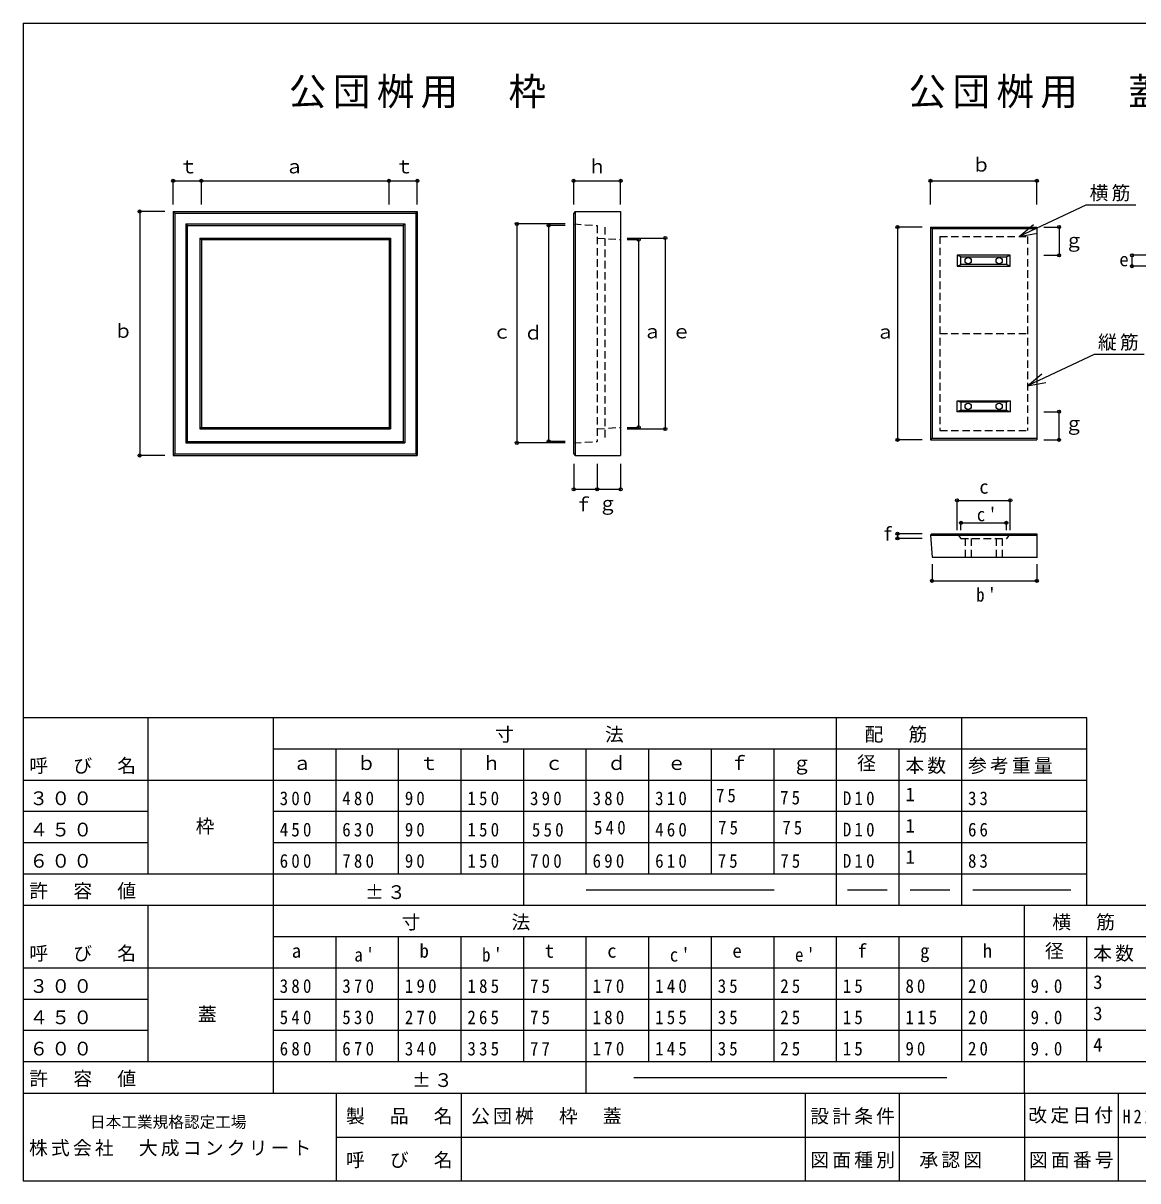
# Model space of a CAD drawing. Units: millimetres, scale not verified. Extents: x -2700 to 2700, y -1900 to 1800.
# Drawn here: x -2700 to 863, y -1900 to 1800 of the extents above; entities that cross this region are included whole.
import ezdxf
from ezdxf.enums import TextEntityAlignment as Align

# ---------------------------------------------------------------- set-up
doc = ezdxf.new("R2010")
doc.units = ezdxf.units.MM
doc.header["$LTSCALE"] = 20
doc.header["$PDMODE"] = 32
doc.header["$PDSIZE"] = 10
doc.linetypes.add('DASHED1', pattern=[1.8, 1.2, -0.6])
for name, color, linetype in [('0-1', 7, 'Continuous'), ('0-2', 7, 'Continuous'), ('0-3', 2, 'DASHED1'), ('F-0', 2, 'Continuous')]:
    doc.layers.add(name, color=color, linetype=linetype)
doc.styles.add('ＭＳ ゴシック', font='')
doc.styles.get('ＭＳ ゴシック').set_extended_font_data('MS Gothic')

msp = doc.modelspace()

# ---------------------------------------------------------------- linework, layer by layer
at = {"layer": '0-1'}
for p, q in [((-2220.39, 1198.19), (-2220.39, 418.19)), ((-1440.39, 1198.19), (-1445.39, 1193.19)), ((-935.39, 1198.19), (-940.39, 1193.19)), ((-940.39, 423.19), (-940.39, 1193.19)), ((-935.39, 1198.19), (-935.39, 418.19)), ((-935.39, 1198.19), (-790.39, 1198.19)), ((-790.39, 1198.19), (-790.39, 418.19)), ((-2180.39, 1158.19), (-2175.39, 1153.19)), ((-2175.39, 1153.19), (-2175.39, 463.19)), ((-1480.39, 1158.19), (-1485.39, 1153.19)), ((200, 1148.19), (200, 468.19)), ((-2135.39, 1113.19), (-1525.39, 1113.19)), ((-2135.39, 1113.19), (-2135.39, 503.19)), ((-2135.39, 1113.19), (-2130.39, 1108.19)), ((-1525.39, 1113.19), (-1530.39, 1108.19)), ((-1525.39, 1113.19), (-1525.39, 503.19)), ((205, 1143.19), (205, 473.19)), ((-2130.39, 1108.19), (-1530.39, 1108.19)), ((-1530.39, 1108.19), (-1530.39, 508.19)), ((297.5, 1053.19), (285, 1058.19)), ((442.5, 1053.19), (455, 1058.19)), ((285, 1023.19), (297.5, 1028.19)), ((455, 1023.19), (442.5, 1028.19)), ((285, 593.19), (297.5, 588.19)), ((455, 593.19), (442.5, 588.19)), ((297.5, 563.19), (285, 558.19)), ((442.5, 563.19), (455, 558.19)), ((-1530.39, 508.19), (-1525.39, 503.19)), ((-2175.39, 463.19), (-2180.39, 458.19)), ((-2175.39, 463.19), (-1485.39, 463.19)), ((-1485.39, 463.19), (-1480.39, 458.19)), ((205, 473.19), (200, 468.19)), ((200, 468.19), (540, 468.19)), ((205, 473.19), (540, 473.19)), ((-2220.39, 418.19), (-1440.39, 418.19)), ((-2215.39, 423.19), (-1445.39, 423.19)), ((-1445.39, 423.19), (-1440.39, 418.19)), ((-940.39, 423.19), (-935.39, 418.19)), ((-935.39, 418.19), (-790.39, 418.19)), ((205, 168.19), (200.33, 163.19)), ((200.33, 163.19), (540, 163.19)), ((205, 168.19), (540, 168.19)), ((540, 168.19), (540, 91.19))]:
    msp.add_line(p, q, dxfattribs=at)
at = {"layer": '0-1', "linetype": 'DASHED1'}
for p, q in [((-865.39, 1113.19), (-790.39, 1108.19)), ((-865.39, 503.19), (-790.39, 508.19)), ((-940.39, 458.19), (-865.39, 463.19)), ((310.5, 153.19), (310.5, 91.19)), ((330.5, 153.19), (330.5, 91.19)), ((409.5, 153.19), (409.5, 91.19)), ((429.5, 153.19), (429.5, 91.19)), ((455, 168.19), (442.5, 153.19))]:
    msp.add_line(p, q, dxfattribs=at)
at = {"layer": '0-1'}
for points in [[(-2220.39, 1198.19), (-1440.39, 1198.19), (-1440.39, 418.19)], [(-2220.39, 1198.19), (-2215.39, 1193.19), (-2215.39, 423.19), (-2220.39, 418.19)], [(-2215.39, 1193.19), (-1445.39, 1193.19), (-1445.39, 423.19)], [(-2180.39, 1158.19), (-1480.39, 1158.19), (-1480.39, 458.19)], [(-2180.39, 1158.19), (-2180.39, 458.19), (-1480.39, 458.19)], [(-2175.39, 1153.19), (-1485.39, 1153.19), (-1485.39, 463.19)], [(200, 1148.19), (540, 1148.19), (540, 468.19)], [(200, 1148.19), (205, 1143.19), (540, 1143.19)], [(-2130.39, 1108.19), (-2130.39, 508.19), (-1530.39, 508.19)], [(-2130.39, 508.19), (-2135.39, 503.19), (-1525.39, 503.19)], [(200.33, 163.19), (205, 93.19), (540, 93.19)]]:
    msp.add_lwpolyline(points, dxfattribs=at)
at = {"layer": '0-1', "linetype": 'DASHED1'}
for points in [[(-940.39, 1158.19), (-865.39, 1153.19), (-865.39, 463.19)], [(285, 168.19), (297.5, 153.19), (442.5, 153.19)]]:
    msp.add_lwpolyline(points, dxfattribs=at)
at = {"layer": '0-1'}
for points in [[(285, 1023.19), (455, 1023.19), (455, 1058.19), (285, 1058.19)], [(297.5, 1028.19), (297.5, 1053.19), (442.5, 1053.19), (442.5, 1028.19)], [(285, 593.19), (455, 593.19), (455, 558.19), (285, 558.19)], [(297.5, 588.19), (297.5, 563.19), (442.5, 563.19), (442.5, 588.19)]]:
    msp.add_lwpolyline(points, close=True, dxfattribs=at)
for centre in [(320.5, 1040.69), (419.5, 1040.69), (320.5, 575.69), (419.5, 575.69)]:
    msp.add_circle(centre, 10, dxfattribs=at)
at = {"layer": '0-2', "color": 4}
for p, q in [((-2220.39, 1296.23), (-2130.39, 1296.23)), ((-2220.39, 1219.99), (-2220.39, 1296.23)), ((-1440.39, 1219.99), (-1440.39, 1296.23)), ((-940.39, 1296.23), (-790.39, 1296.23)), ((-940.39, 1219.99), (-940.39, 1296.23)), ((-790.39, 1219.99), (-790.39, 1296.23)), ((200, 1296.23), (540, 1296.23)), ((200, 1219.99), (200, 1296.23)), ((540, 1219.99), (540, 1296.23)), ((-2327.4, 1198.19), (-2327.4, 418.19)), ((-2247.1, 1198.19), (-2327.4, 1198.19)), ((-1122.13, 1158.19), (-1122.13, 458.19)), ((-967.44, 1158.19), (-1122.13, 1158.19)), ((-1020.54, 1153.19), (-1020.54, 463.19)), ((-967.44, 1153.19), (-1020.54, 1153.19)), ((94.46, 1148.19), (94.46, 468.19)), ((173.49, 1148.19), (94.46, 1148.19)), ((562.59, 1148.19), (610.93, 1148.19)), ((610.93, 1148.19), (610.93, 1058.19)), ((-769.1, 1113.19), (-647.63, 1113.19)), ((-647.63, 1113.19), (-647.63, 503.19)), ((483.39, 1118.19), (542.45, 1128.78)), ((-769.1, 1108.19), (-732.84, 1108.19)), ((-732.84, 1108.19), (-732.84, 508.19)), ((562.59, 1058.19), (610.93, 1058.19)), ((975.31, 1058.19), (844.16, 1058.19)), ((844.16, 1023.19), (844.16, 1058.19)), ((975.31, 1023.19), (844.16, 1023.19)), ((882.72, 741.34), (723.41, 741.34)), ((510, 641.03), (569.06, 651.63)), ((562.59, 558.19), (610.93, 558.19)), ((610.93, 468.19), (610.93, 558.19)), ((-769.1, 508.19), (-732.84, 508.19)), ((-769.1, 503.19), (-647.63, 503.19)), ((-967.44, 458.19), (-1122.13, 458.19)), ((-967.44, 463.19), (-1020.54, 463.19)), ((173.49, 468.19), (94.46, 468.19)), ((562.59, 468.19), (610.93, 468.19)), ((-2247.1, 418.19), (-2327.4, 418.19)), ((-940.39, 391.94), (-940.39, 310.26)), ((-790.39, 391.94), (-790.39, 310.26)), ((-940.39, 310.26), (-865.39, 310.26)), ((285, 274.83), (455, 274.83)), ((285, 179.19), (285, 274.83)), ((455, 179.19), (455, 274.83)), ((297.5, 202.92), (442.5, 202.92)), ((297.5, 179.19), (297.5, 202.92)), ((442.5, 179.19), (442.5, 202.92)), ((94.46, 168.19), (94.46, 153.19)), ((173.49, 168.19), (94.46, 168.19)), ((173.49, 153.19), (94.46, 153.19)), ((205, 70.66), (205, 17.53)), ((540, 70.66), (540, 17.53)), ((205, 17.53), (540, 17.53))]:
    msp.add_line(p, q, dxfattribs=at)
at = {"layer": '0-2'}
for p, q in [((700, -420), (-2700, -420)), ((-2300, -920), (-2300, -420)), ((-1900, -1020), (-1900, -420)), ((-100, -1020), (-100, -420)), ((300, -1020), (300, -420)), ((700, -1020), (700, -420)), ((700, -520), (-1900, -520)), ((-1700, -920), (-1700, -520)), ((-1500, -920), (-1500, -520)), ((-1300, -920), (-1300, -520)), ((-1100, -1020), (-1100, -520)), ((-900, -920), (-900, -520)), ((-700, -920), (-700, -520)), ((-500, -920), (-500, -520)), ((-300, -920), (-300, -520)), ((-100, -920), (-100, -520)), ((300, -520), (-100, -520)), ((100, -920), (100, -520)), ((100, -1020), (100, -520)), ((300, -920), (300, -520)), ((700, -920), (700, -520)), ((700, -620), (-2700, -620)), ((-2300, -720), (-2700, -720)), ((-100, -720), (-1900, -720)), ((-1300, -720), (-1900, -720)), ((700, -720), (-100, -720)), ((-2300, -820), (-2700, -820)), ((-100, -820), (-1900, -820)), ((-1300, -820), (-1900, -820)), ((700, -820), (-1100, -820)), ((700, -820), (-100, -820)), ((-2300, -920), (-2700, -920)), ((700, -920), (-2700, -920)), ((-100, -920), (-1900, -920)), ((700, -920), (-100, -920)), ((-900, -970), (-300, -970)), ((-64.88, -970), (61.55, -970)), ((135.12, -970), (261.54, -970)), ((335.12, -970), (648.21, -970)), ((1700, -1020), (-2700, -1020)), ((700, -1020), (-2700, -1020)), ((-2300, -1520), (-2300, -1020)), ((-1900, -1620), (-1900, -1020)), ((500, -1620), (500, -1020)), ((1300, -1120), (-1900, -1120)), ((-1700, -1520), (-1700, -1120)), ((-1500, -1520), (-1500, -1120)), ((-1300, -1520), (-1300, -1120)), ((-1100, -1520), (-1100, -1120)), ((-900, -1620), (-900, -1120)), ((-700, -1520), (-700, -1120)), ((-500, -1520), (-500, -1120)), ((-300, -1520), (-300, -1120)), ((-100, -1520), (-100, -1120)), ((100, -1520), (100, -1120)), ((300, -1520), (300, -1120)), ((700, -1520), (700, -1120)), ((1700, -1220), (-2700, -1220)), ((-2300, -1320), (-2700, -1320)), ((1700, -1320), (-1900, -1320)), ((-2300, -1420), (-2700, -1420)), ((1700, -1420), (-1900, -1420)), ((1700, -1520), (-2700, -1520)), ((-747.86, -1570), (252.14, -1570))]:
    msp.add_line(p, q, dxfattribs=at)
at = {"layer": '0-2', "color": 4}
for points in [[(-2130.39, 1219.99), (-2130.39, 1296.23), (-1530.39, 1296.23)], [(-1530.39, 1219.99), (-1530.39, 1296.23), (-1440.39, 1296.23)], [(856.11, 1218.49), (696.8, 1218.49), (483.39, 1118.19), (529.24, 1156.89)], [(723.41, 741.34), (510, 641.03), (555.85, 679.74)], [(-865.39, 391.94), (-865.39, 310.26), (-790.39, 310.26)]]:
    msp.add_lwpolyline(points, dxfattribs=at)
for p in [(-2220.39, 1296.23), (-2130.39, 1296.23), (-1530.39, 1296.23), (-1440.39, 1296.23), (-940.39, 1296.23), (-790.39, 1296.23), (200, 1296.23), (540, 1296.23), (-2327.4, 1198.19), (-1122.13, 1158.19), (-1020.54, 1153.19), (94.46, 1148.19), (610.93, 1148.19), (-732.84, 1108.19), (-647.63, 1113.19), (610.93, 1058.19), (844.16, 1058.19), (844.16, 1023.19), (610.93, 558.19), (-732.84, 508.19), (-647.63, 503.19), (-1122.13, 458.19), (-1020.54, 463.19), (94.46, 468.19), (610.93, 468.19), (-2327.4, 418.19), (-940.39, 310.26), (-865.39, 310.26), (-790.39, 310.26), (285, 274.83), (455, 274.83), (297.5, 202.92), (442.5, 202.92), (94.46, 168.19), (94.46, 153.19), (205, 17.53), (540, 17.53)]:
    msp.add_point(p, dxfattribs=at)
at = {"layer": '0-3'}
for p, q in [((-840.39, 1148.19), (-840.39, 468.19)), ((230, 808.19), (510, 808.19))]:
    msp.add_line(p, q, dxfattribs=at)
for points in [[(230, 1118.19), (230, 498.19), (510, 498.19)], [(230, 1118.19), (510, 1118.19), (510, 498.19)]]:
    msp.add_lwpolyline(points, dxfattribs=at)
at = {"layer": 'F-0'}
for p, q in [((-2700, 1800), (-2700, -1900)), ((-2700, 1800), (2700, 1800)), ((-2700, -1620), (2700, -1620)), ((-1700, -1620), (-1700, -1900)), ((-1300, -1620), (-1300, -1900)), ((-200, -1620), (-200, -1900)), ((100, -1620), (100, -1900)), ((500, -1620), (500, -1900)), ((800, -1620), (800, -1900)), ((-1700, -1760), (1640, -1760)), ((-2700, -1900), (2700, -1900))]:
    msp.add_line(p, q, dxfattribs=at)

# ---------------------------------------------------------------- texts
at = {"layer": '0-2', "style": 'ＭＳ ゴシック'}
for s, p in [('ｂ', (332.15, 1312.43)), ('ｔ', (-2202.26, 1306.72)), ('ａ', (-1863.2, 1306.72)), ('ｔ', (-1512.26, 1306.72)), ('ｈ', (-895.52, 1306.72)), ('ｇ', (628.52, 1070.75)), ('e', (803.53, 1009.81)), ('ｂ', (-2410.29, 781.26)), ('ｃ', (-1199.43, 778.41)), ('ｄ', (-1099.48, 775.55)), ('ａ', (-719.32, 779.37)), ('ｅ', (-625.94, 779.37)), ('ａ', (25.43, 778.38)), ('ｇ', (628.52, 485.62)), ('c', (356.04, 283)), ('ｆ', (-939.42, 226.27)), ('ｇ', (-861.7, 230.11)), ('f', (48.42, 132.96)), ('ａ', (-1838.41, -600)), ('ｂ', (-1633.1, -600)), ('ｔ', (-1433.11, -600)), ('ｈ', (-1233.1, -600)), ('ｃ', (-1033.11, -600)), ('ｄ', (-833.1, -600)), ('ｅ', (-641.41, -600)), ('ｆ', (-441.41, -600)), ('ｇ', (-241.41, -600)), ('径', (-34.35, -600)), ('1', (120, -700)), ('枠', (-2148.66, -801.48)), ('1', (120, -800)), ('1', (120, -900)), ('b', (-1433.11, -1200)), ('t', (-1033.11, -1200)), ('f', (-33.11, -1200)), ('h', (366.89, -1200)), ('径', (565.65, -1200)), ('a', (-1841.41, -1200)), ('c', (-833.11, -1200)), ('e', (-433.11, -1200)), ('g', (166.89, -1200)), ('3', (720, -1300)), ('蓋', (-2141.73, -1402.85)), ('3', (720, -1400)), ('4', (720, -1500))]:
    msp.add_text(s, height=43.99, dxfattribs=at).set_placement(p, align=Align.BOTTOM_LEFT)
at = {"layer": '0-2', "color": 3, "char_height": 87.98, "attachment_point": 7, "style": 'ＭＳ ゴシック'}
for s, insert in [('\\T1.17;公団桝用\u3000枠', (-1850.81, 1527.62)), ('\\T1.17;公団桝用\u3000蓋', (129.74, 1527.62))]:
    msp.add_mtext(s, dxfattribs=dict(at, insert=insert))
at = {"layer": '0-2', "char_height": 43.99, "attachment_point": 7, "style": 'ＭＳ ゴシック'}
for s, insert in [('\\T1.17;横筋', (708.6, 1230.29)), ('\\T1.17;縦筋', (735.21, 753.14)), ("\\T1.36;\\W0.9;c'", (348.11, 207.29)), ("\\T1.36;\\W0.9;b'", (346.01, -49.51)), ('\\T1.17;寸\u3000\u3000\u3000\u3000法', (-1191.36, -500.07)), ('\\T1.17;配\u3000筋', (-10.77, -500)), ('\\T1.17;呼\u3000び\u3000名', (-2680, -600)), ('\\T1.17;本数', (120, -600)), ('\\T1.17;参考重量', (320, -600)), ('\\T1.17;３００', (-2680, -700)), ('\\T1.38;\\W0.9;300', (-1880, -700)), ('\\T1.38;\\W0.9;480', (-1680, -700)), ('\\T1.36;\\W0.9;90', (-1480, -700)), ('\\T1.38;\\W0.9;150', (-1280, -700)), ('\\T1.38;\\W0.9;390', (-1080, -700)), ('\\T1.38;\\W0.9;380', (-880, -700)), ('\\T1.38;\\W0.9;310', (-680, -700)), ('\\T1.36;\\W0.9;75', (-485.67, -690.88)), ('\\T1.36;\\W0.9;75', (-280.46, -697.72)), ('\\T1.38;\\W0.9;D10', (-80, -700)), ('\\T1.36;\\W0.9;33', (320, -700)), ('\\T1.17;４５０', (-2680, -800)), ('\\T1.38;\\W0.9;450', (-1880, -800)), ('\\T1.38;\\W0.9;630', (-1680, -800)), ('\\T1.36;\\W0.9;90', (-1480, -800)), ('\\T1.38;\\W0.9;150', (-1280, -800)), ('\\T1.38;\\W0.9;550', (-1073.94, -800.33)), ('\\T1.38;\\W0.9;540', (-875.57, -793.49)), ('\\T1.38;\\W0.9;460', (-680, -800)), ('\\T1.36;\\W0.9;75', (-478.83, -793.49)), ('\\T1.36;\\W0.9;75', (-273.62, -793.49)), ('\\T1.38;\\W0.9;D10', (-80, -800)), ('\\T1.36;\\W0.9;66', (320, -800)), ('\\T1.17;６００', (-2680, -900)), ('\\T1.38;\\W0.9;600', (-1880, -900)), ('\\T1.38;\\W0.9;780', (-1680, -900)), ('\\T1.36;\\W0.9;90', (-1480, -900)), ('\\T1.38;\\W0.9;150', (-1280, -900)), ('\\T1.38;\\W0.9;700', (-1080, -900)), ('\\T1.38;\\W0.9;690', (-880, -900)), ('\\T1.38;\\W0.9;610', (-680, -900)), ('\\T1.36;\\W0.9;75', (-480, -900)), ('\\T1.36;\\W0.9;75', (-280, -900)), ('\\T1.38;\\W0.9;D10', (-80, -900)), ('\\T1.36;\\W0.9;83', (320, -900)), ('\\T1.17;許\u3000容\u3000値', (-2680, -1000)), ('\\T1.17;±３', (-1606.85, -1000)), ('\\T1.17;寸\u3000\u3000\u3000\u3000法', (-1490.26, -1100)), ('\\T1.17;横\u3000筋', (589.23, -1100)), ('\\T1.17;呼\u3000び\u3000名', (-2680, -1200)), ('\\T1.17;本数', (720, -1200)), ("\\T1.36;\\W0.9;a'", (-1641.41, -1200)), ("\\T1.36;\\W0.9;b'", (-1233.11, -1200)), ("\\T1.36;\\W0.9;c'", (-633.11, -1200)), ("\\T1.36;\\W0.9;e'", (-233.11, -1200)), ('\\T1.17;３００', (-2680, -1300)), ('\\T1.38;\\W0.9;380', (-1880, -1300)), ('\\T1.38;\\W0.9;370', (-1680, -1300)), ('\\T1.38;\\W0.9;190', (-1480, -1300)), ('\\T1.38;\\W0.9;185', (-1280, -1300)), ('\\T1.36;\\W0.9;75', (-1080, -1300)), ('\\T1.38;\\W0.9;170', (-880, -1300)), ('\\T1.38;\\W0.9;140', (-680, -1300)), ('\\T1.36;\\W0.9;35', (-480, -1300)), ('\\T1.36;\\W0.9;25', (-280, -1300)), ('\\T1.36;\\W0.9;15', (-80, -1300)), ('\\T1.36;\\W0.9;80', (120, -1300)), ('\\T1.36;\\W0.9;20', (320, -1300)), ('\\T1.38;\\W0.9;9.0', (520, -1300)), ('\\T1.17;４５０', (-2680, -1400)), ('\\T1.38;\\W0.9;540', (-1880, -1400)), ('\\T1.38;\\W0.9;530', (-1680, -1400)), ('\\T1.38;\\W0.9;270', (-1480, -1400)), ('\\T1.37;\\W0.9;265', (-1280, -1400)), ('\\T1.36;\\W0.9;75', (-1080, -1400)), ('\\T1.38;\\W0.9;180', (-880, -1400)), ('\\T1.38;\\W0.9;155', (-680, -1400)), ('\\T1.36;\\W0.9;35', (-480, -1400)), ('\\T1.36;\\W0.9;25', (-280, -1400)), ('\\T1.36;\\W0.9;15', (-80, -1400)), ('\\T1.38;\\W0.9;115', (120, -1400)), ('\\T1.36;\\W0.9;20', (320, -1400)), ('\\T1.38;\\W0.9;9.0', (520, -1400)), ('\\T1.17;６００', (-2680, -1500)), ('\\T1.38;\\W0.9;680', (-1880, -1500)), ('\\T1.38;\\W0.9;670', (-1680, -1500)), ('\\T1.38;\\W0.9;340', (-1480, -1500)), ('\\T1.38;\\W0.9;335', (-1280, -1500)), ('\\T1.36;\\W0.9;77', (-1080, -1500)), ('\\T1.38;\\W0.9;170', (-880, -1500)), ('\\T1.38;\\W0.9;145', (-680, -1500)), ('\\T1.36;\\W0.9;35', (-480, -1500)), ('\\T1.36;\\W0.9;25', (-280, -1500)), ('\\T1.36;\\W0.9;15', (-80, -1500)), ('\\T1.36;\\W0.9;90', (120, -1500)), ('\\T1.36;\\W0.9;20', (320, -1500)), ('\\T1.38;\\W0.9;9.0', (520, -1500)), ('\\T1.17;許\u3000容\u3000値', (-2680, -1600)), ('\\T1.17;±３', (-1456.86, -1600.76))]:
    msp.add_mtext(s, dxfattribs=dict(at, insert=insert))
at = {"layer": 'F-0', "color": 4, "style": 'ＭＳ ゴシック'}
msp.add_text('日本工業規格認定工場', height=36.66, dxfattribs=at).set_placement((-2486.22, -1741.22), align=Align.BOTTOM_LEFT)
at = {"layer": 'F-0', "color": 7, "char_height": 43.99, "attachment_point": 7, "style": 'ＭＳ ゴシック'}
for s, insert in [('\\T1.17;製\u3000品\u3000名', (-1668.33, -1720)), ('\\T1.17;公団桝\u3000枠\u3000蓋', (-1268.33, -1720)), ('\\T1.17;設計条件', (-184.1, -1720)), ('\\T1.17;改定日付', (513.03, -1716.94)), ('\\T1.39;\\W0.85;H22.5.25', (814.01, -1716.94)), ('\\T1.17;株式会社\u3000大成コンクリート', (-2681.23, -1822.03)), ('\\T1.17;呼\u3000び\u3000名', (-1668.33, -1860)), ('\\T1.17;図面種別', (-184.1, -1860)), ('\\T1.17;承認図', (164.38, -1860)), ('\\T1.17;図面番号', (514.76, -1860))]:
    msp.add_mtext(s, dxfattribs=dict(at, insert=insert))

doc.saveas('drawing.dxf')
